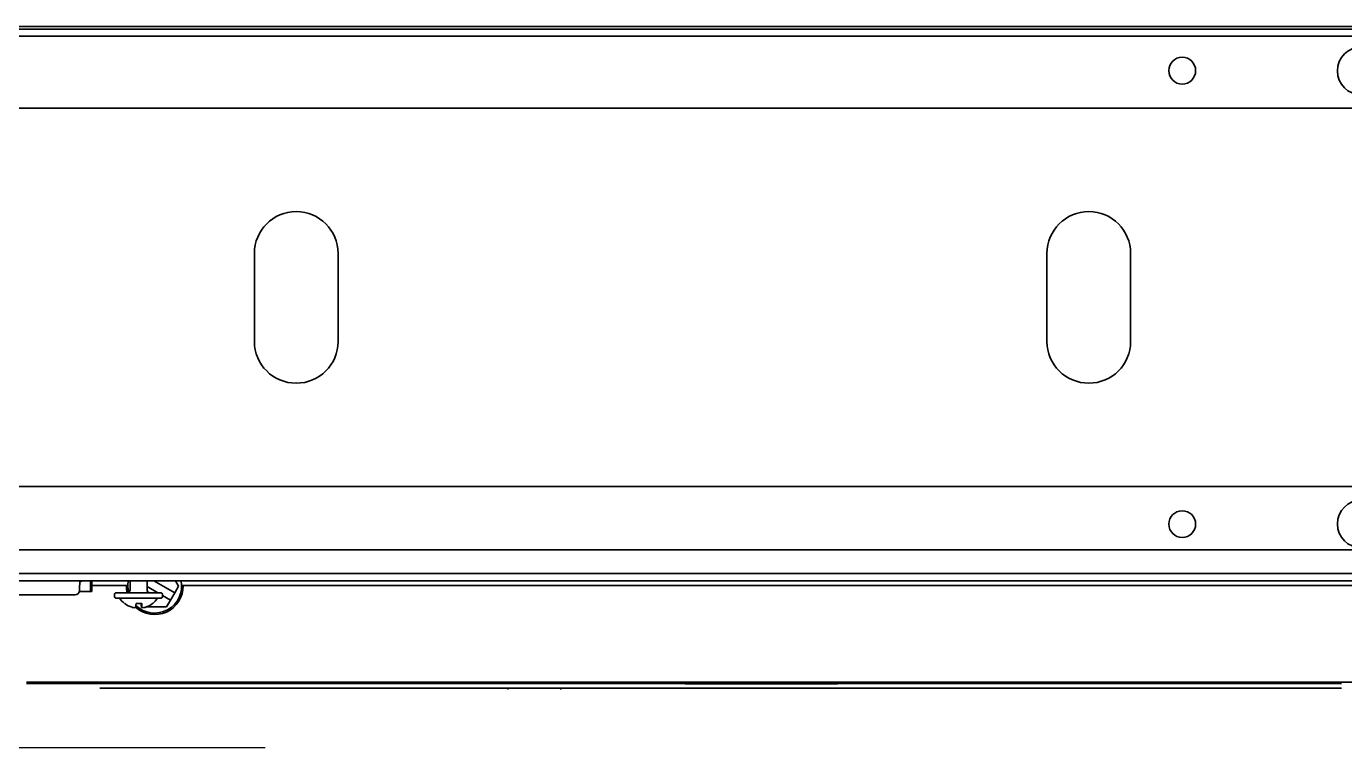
# Model space of a CAD drawing. Header units: inches. Extents: x 90 to 4161, y -506 to 3104.
# Drawn here: x 2402.3 to 2623.1, y 2262.8 to 2383.7 of the extents above; entities that cross this region are included whole.
import ezdxf

# ---------------------------------------------------------------- set-up
doc = ezdxf.new("R2010")
doc.units = ezdxf.units.IN
doc.layers.add('1', color=7, linetype='Continuous', true_color=0xffffff)

msp = doc.modelspace()

# ---------------------------------------------------------------- linework, layer by layer
at = {"color": 4}
msp.add_line((2342.35, 2262.85), (2442.35, 2262.85), dxfattribs=at)
at = {"layer": '1', "color": 7, "linetype": 'Continuous', "lineweight": 35}
for p, q in [((2934.39, 2383.72), (2317.39, 2383.72)), ((2932.39, 2383.27), (2319.39, 2383.27)), ((2932.39, 2382.07), (2319.39, 2382.07)), ((2317.39, 2370), (2934.39, 2370)), ((2440.54, 2330.92), (2440.54, 2345.68)), ((2454.54, 2345.68), (2454.54, 2330.92)), ((2573.25, 2330.92), (2573.25, 2345.68)), ((2587.25, 2345.68), (2587.25, 2330.92)), ((2317.39, 2306.6), (2934.39, 2306.6)), ((2934.39, 2295.97), (2317.39, 2295.97)), ((2317.39, 2292.02), (2934.39, 2292.02)), ((2998.89, 2290.8), (2252.89, 2290.8)), ((2411.28, 2290.8), (2411.25, 2289.43)), ((2411.25, 2289.43), (2411.25, 2289.18)), ((2413.09, 2290.8), (2413.09, 2289.8)), ((2413.09, 2289.8), (2413.09, 2289)), ((2413.29, 2290), (2413.29, 2290.8)), ((2413.29, 2289), (2413.29, 2290)), ((2415.29, 2290), (2413.29, 2290)), ((2419.35, 2290), (2415.29, 2290)), ((2419.72, 2290.8), (2419.72, 2289.3)), ((2422.55, 2289.3), (2422.55, 2290.8)), ((2424.35, 2288.8), (2422.55, 2289.84)), ((2423.68, 2290.8), (2427.19, 2288.77)), ((2427.19, 2288.77), (2427.84, 2289.9)), ((2427.84, 2289.9), (2427.32, 2290.8)), ((2690.37, 2290), (2428.35, 2290)), ((2410.5, 2288.45), (2382.91, 2288.45)), ((2413.29, 2289), (2411.22, 2289)), ((2417.13, 2288.55), (2417.13, 2288.15)), ((2424.98, 2288.8), (2417.28, 2288.8)), ((2417.28, 2288.8), (2417.28, 2288.8)), ((2424.98, 2287.9), (2417.28, 2287.9)), ((2417.28, 2287.9), (2417.28, 2287.9)), ((2421.59, 2287.01), (2421.63, 2286.36)), ((2421.65, 2287.07), (2421.7, 2286.36)), ((2425.13, 2288.15), (2425.13, 2288.55)), ((2426.49, 2287.56), (2425.13, 2288.35)), ((2425.84, 2286.43), (2426.49, 2287.56)), ((2427.19, 2288.77), (2426.49, 2287.56)), ((2422.45, 2286.43), (2425.84, 2286.43)), ((2538.2, 2273.8), (2402.35, 2273.8)), ((2964.94, 2273.8), (2538.2, 2273.8)), ((2402.35, 2273.6), (2538.2, 2273.6)), ((2414.65, 2272.8), (2483.09, 2272.8)), ((2491.69, 2272.8), (2483.09, 2272.8)), ((2491.69, 2272.8), (2510.06, 2272.8)), ((2510.06, 2272.8), (2622.59, 2272.8)), ((2538.19, 2273.55), (2512.69, 2273.55)), ((2538.19, 2273.55), (2622.59, 2273.6))]:
    msp.add_line(p, q, dxfattribs=at)
for centre, radius in [((2625.89, 2376.26), 4), ((2595.89, 2376.3), 2.25), ((2595.89, 2300.3), 2.25), ((2625.89, 2300.33), 4)]:
    msp.add_circle(centre, radius, dxfattribs=at)
for centre, radius, start, end in [((2447.54, 2345.68), 7, 0, 180), ((2580.25, 2345.68), 7, 0, 180), ((2447.54, 2330.92), 7, 180, 0), ((2580.25, 2330.92), 7, 180, 0), ((2410.5, 2289.2), 0.75, 270, 359), ((2408.79, 2294.9), 5, 299.7605, 304.9158), ((2423.84, 2289.9), 4.75, 178.7963, 193.3931), ((2419.22, 2289.3), 0.5, 270, 0), ((2423.84, 2289.9), 4.5, 168.4631, 193.2863), ((2423.84, 2289.9), 4.75, 227.5538, 1.2037), ((2423.84, 2289.9), 4.5, 225.54, 11.5369), ((2423.05, 2289.3), 0.5, 180, 270), ((2417.41, 2288.55), 0.283, 118.0725, 180), ((2417.41, 2288.15), 0.283, 180, 241.9275), ((2421.13, 2289.9), 3.74, 212.3241, 230.6243), ((2421.13, 2289.9), 3.74, 309.3665, 327.6759), ((2424.85, 2288.55), 0.283, 0, 61.9275), ((2424.85, 2288.15), 0.283, 298.0725, 0), ((2483.09, 2272.6), 0.2, 90, 180), ((2491.69, 2272.6), 0.2, 0, 90)]:
    msp.add_arc(centre, radius, start, end, dxfattribs=at)
for centre, major_axis, ratio, start_param, end_param in [((2408.54, 2295.4), (3.89, -3.89), 0.998783, 6.017583, 6.078404), ((2421.13, 2289.92), (3.65, -0.74), 0.997279, 4.242506, 4.615227), ((2420.83, 2289.92), (0.27, 3.72), 0.049459, 3.443122, 3.815843), ((2421.43, 2289.92), (0.27, -3.72), 0.049459, 5.608935, 5.981656), ((2421.43, 2289.92), (0.27, -3.72), 0.014663, 0.29688, 0.669601), ((2421.14, 2289.92), (3.08, -2.11), 0.99616, 5.612445, 5.985167), ((2420.89, 2289.95), (0.86, 3.59), 0.915338, 3.146889, 3.263755), ((2420.58, 2289.95), (0.39, 3.67), 0.44953, 3.283844, 3.400709), ((2421.68, 2289.95), (0.39, -3.67), 0.44953, 6.024068, 6.140934), ((2421.69, 2289.95), (0.38, -3.67), 0.391513, 6.031434, 6.1483), ((2421.41, 2289.95), (0.76, -3.61), 0.888284, 6.193762, 6.310628)]:
    msp.add_ellipse(centre, major_axis=major_axis, ratio=ratio, start_param=start_param, end_param=end_param, dxfattribs=at)
for points, knots in [([(2420.74, 2287.01), (2420.82, 2287.01), (2420.89, 2287.01), (2421.01, 2287.01), (2421.05, 2287.01), (2421.13, 2287.01), (2421.17, 2287.01), (2421.28, 2287.01), (2421.36, 2287.01), (2421.48, 2287.01), (2421.52, 2287.01), (2421.6, 2287.01), (2421.63, 2287.01), (2421.67, 2287.01)], [0, 0, 0, 0, 0.25, 0.25, 0.375, 0.375, 0.5, 0.5, 0.75, 0.75, 0.875, 0.875, 1, 1, 1, 1]), ([(2423.38, 2286.96), (2423.38, 2286.96), (2423.39, 2286.96), (2423.39, 2286.96), (2423.39, 2286.96), (2423.41, 2286.96), (2423.44, 2286.97), (2423.48, 2286.98), (2423.5, 2287), (2423.5, 2287.01)], [0, 0, 0, 0, 0.033866, 0.116784, 0.170281, 0.233273, 0.407021, 0.90538, 1, 1, 1, 1])]:
    msp.add_open_spline(points, degree=3, knots=knots, dxfattribs=at)

doc.saveas('drawing.dxf')
